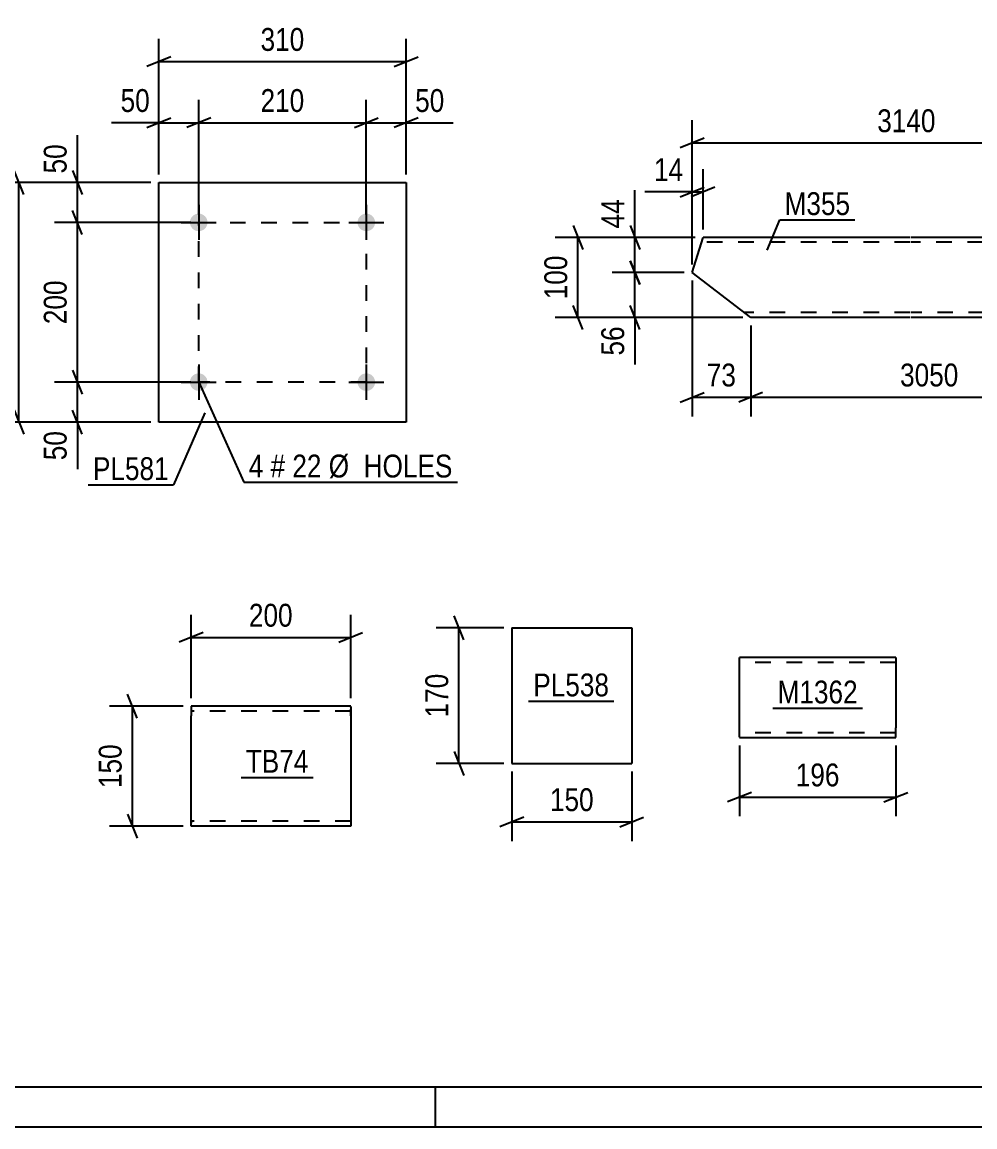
# Model space of a CAD drawing. Header units: millimetres. Extents: x 0 to 841, y 0 to 594.
# Drawn here: x 159.2 to 278.6, y 0 to 138.3 of the extents above; entities that cross this region are included whole.
import ezdxf

# ---------------------------------------------------------------- set-up
doc = ezdxf.new("R2010")
doc.units = ezdxf.units.MM
doc.linetypes.add('DXK_LINE_DOT2', pattern=[3.9198, 1.9599, -1.9599])
doc.styles.add('Arial Narrow', font='ARIALN.TTF', dxfattribs={"height": 0.2})

# ---------------------------------------------------------------- blocks, each defined once
blk = doc.blocks.new('Unknown-318889060-1133')
at = {"color": 5, "linetype": 'Continuous'}
for p, q in [((5, 5), (836, 5)), ((211, 0), (211, 5)), ((0, 0), (841, 0))]:
    blk.add_line(p, q, dxfattribs=at)
blk = doc.blocks.new('Part-318889060-3071 - 3056')
at = {"color": 2, "linetype": 'Continuous'}
for p, q in [((180.39, 52.67), (180.39, 51.47)), ((200.39, 52.67), (180.39, 52.67)), ((200.39, 52.58), (200.39, 52.67)), ((200.39, 52.58), (200.39, 51.47)), ((180.39, 38.41), (180.39, 51.47)), ((200.39, 51.47), (200.39, 37.67)), ((180.39, 37.76), (180.39, 38.41)), ((180.39, 37.67), (180.39, 37.76)), ((200.39, 37.67), (180.39, 37.67))]:
    blk.add_line(p, q, dxfattribs=at)
at = {"color": 7, "linetype": 'DXK_LINE_DOT2'}
for p, q in [((200.39, 52.07), (180.39, 52.07)), ((200.39, 51.47), (200.39, 52.32)), ((180.39, 38.41), (180.39, 38.02)), ((180.39, 38.27), (180.39, 38.31)), ((200.39, 38.27), (180.39, 38.27)), ((200.39, 38.27), (200.39, 38.31))]:
    blk.add_line(p, q, dxfattribs=at)
blk = doc.blocks.new('Part-318889060-3113 - 3099')
at = {"color": 2, "linetype": 'Continuous'}
for p, q in [((220.6, 62.51), (220.6, 45.51)), ((220.6, 62.51), (235.6, 62.51)), ((235.6, 62.51), (235.6, 45.51)), ((220.6, 45.51), (235.6, 45.51))]:
    blk.add_line(p, q, dxfattribs=at)
blk = doc.blocks.new('Part-318889060-7652 - 7648')
at = {"color": 2, "linetype": 'Continuous'}
for p, q in [((268.71, 58.76), (249.1, 58.76)), ((249.1, 48.85), (249.1, 58.76)), ((268.71, 58.76), (268.71, 49.96)), ((268.71, 48.76), (268.71, 49.96)), ((249.1, 48.85), (249.1, 48.76)), ((249.1, 48.76), (268.71, 48.76))]:
    blk.add_line(p, q, dxfattribs=at)
at = {"color": 7, "linetype": 'DXK_LINE_DOT2'}
for p, q in [((268.71, 58.16), (249.1, 58.16)), ((249.1, 49.36), (249.1, 49.41)), ((268.71, 49.36), (249.1, 49.36)), ((268.71, 49.41), (268.71, 49.73)), ((268.71, 49.36), (268.71, 49.41))]:
    blk.add_line(p, q, dxfattribs=at)
blk = doc.blocks.new('Bolt-318889060-7707 - 7668')
at = {"linetype": 'Continuous'}
for points in [[(182.45, 93.26, -1), (180.25, 93.26, -1)], [(203.45, 93.26, -1), (201.25, 93.26, -1)]]:
    blk.add_hatch(color=1, dxfattribs=at).paths.add_polyline_path(points)
at = {"color": 1, "linetype": 'Continuous'}
for p, q in [((181.35, 95.46), (181.35, 91.06)), ((202.35, 95.46), (202.35, 91.06)), ((179.15, 93.26), (183.55, 93.26)), ((200.15, 93.26), (204.55, 93.26))]:
    blk.add_line(p, q, dxfattribs=at)
blk = doc.blocks.new('Part-318889060-7674 - 7668')
at = {"color": 2, "linetype": 'Continuous'}
for p, q in [((176.35, 88.26), (176.35, 118.26)), ((176.35, 118.26), (207.35, 118.26)), ((207.35, 118.26), (207.35, 88.26)), ((207.35, 88.26), (176.35, 88.26))]:
    blk.add_line(p, q, dxfattribs=at)
blk = doc.blocks.new('Bolt-318889060-7712 - 7668')
at = {"linetype": 'Continuous'}
for points in [[(182.45, 113.26, -1), (180.25, 113.26, -1)], [(203.45, 113.26, -1), (201.25, 113.26, -1)]]:
    blk.add_hatch(color=1, dxfattribs=at).paths.add_polyline_path(points)
at = {"color": 1, "linetype": 'Continuous'}
for p, q in [((181.35, 115.46), (181.35, 111.06)), ((202.35, 115.46), (202.35, 111.06)), ((179.15, 113.26), (183.55, 113.26)), ((200.15, 113.26), (204.55, 113.26))]:
    blk.add_line(p, q, dxfattribs=at)
blk = doc.blocks.new('Part-318889060-15916 - 15915')
at = {"color": 2, "linetype": 'Continuous'}
for p, q in [((243.17, 106.97), (244.54, 111.37)), ((270.51, 111.37), (244.54, 111.37)), ((290.61, 111.37), (270.61, 111.37)), ((296.89, 106.58), (290.61, 111.37)), ((250.51, 101.37), (243.17, 106.97)), ((296.89, 106.58), (295.27, 101.37)), ((270.51, 101.37), (250.51, 101.37)), ((295.27, 101.37), (270.61, 101.37))]:
    blk.add_line(p, q, dxfattribs=at)
at = {"color": 7, "linetype": 'DXK_LINE_DOT2'}
for p, q in [((270.51, 110.77), (244.35, 110.77)), ((291.4, 110.77), (270.61, 110.77)), ((270.51, 101.97), (249.72, 101.97)), ((295.46, 101.97), (270.61, 101.97))]:
    blk.add_line(p, q, dxfattribs=at)
blk = doc.blocks.new('Rectangle-318889060-7821 - 7668')
at = {"color": 1, "linetype": 'DXK_LINE_DOT2'}
blk.add_lwpolyline([(181.35, 113.26), (202.35, 113.26), (202.35, 93.26), (181.35, 93.26), (181.35, 113.26)], close=True, dxfattribs=at)
blk = doc.blocks.new('StraightDimension-318889060-3084 - 3056')
at = {"color": 7, "linetype": 'Continuous'}
for p, q in [((180.39, 53.67), (180.39, 64.14)), ((200.39, 53.67), (200.39, 64.14)), ((181.89, 61.89), (178.89, 60.69)), ((180.39, 61.29), (200.39, 61.29)), ((198.89, 60.69), (201.89, 61.89))]:
    blk.add_line(p, q, dxfattribs=at)
at = {"color": 0}
blk.add_wipeout([(193.73, 62.04), (193.73, 66.24), (187.04, 66.24), (187.04, 62.04)], dxfattribs=at)
at = {"color": 3, "style": 'Arial Narrow'}
blk.add_text('200', height=2.863, dxfattribs=at).set_placement((187.64, 62.64))
blk = doc.blocks.new('StraightDimension-318889060-3073 - 3056')
at = {"color": 7, "linetype": 'Continuous'}
for p, q in [((173.64, 51.17), (172.44, 54.17)), ((179.39, 52.67), (170.19, 52.67)), ((173.04, 37.67), (173.04, 52.67)), ((172.44, 39.17), (173.64, 36.17)), ((179.39, 37.67), (170.19, 37.67))]:
    blk.add_line(p, q, dxfattribs=at)
at = {"color": 0}
blk.add_wipeout([(172.29, 48.51), (168.09, 48.51), (168.09, 41.83), (172.29, 41.83)], dxfattribs=at)
at = {"color": 3, "style": 'Arial Narrow'}
blk.add_text('150', height=2.863, rotation=90.0002, dxfattribs=at).set_placement((171.69, 42.43))
blk = doc.blocks.new('StraightDimension-318889060-3115 - 3099')
at = {"color": 7, "linetype": 'Continuous'}
for p, q in [((220.6, 44.51), (220.6, 35.79)), ((235.6, 44.51), (235.6, 35.79)), ((222.1, 38.79), (219.1, 37.59)), ((234.1, 37.59), (237.1, 38.79)), ((220.6, 38.19), (235.6, 38.19))]:
    blk.add_line(p, q, dxfattribs=at)
at = {"color": 0}
blk.add_wipeout([(231.45, 38.94), (231.45, 43.14), (224.76, 43.14), (224.76, 38.94)], dxfattribs=at)
at = {"color": 3, "style": 'Arial Narrow'}
blk.add_text('150', height=2.863, dxfattribs=at).set_placement((225.36, 39.54))
blk = doc.blocks.new('StraightDimension-318889060-3126 - 3099')
at = {"color": 7, "linetype": 'Continuous'}
for p, q in [((214.56, 61.01), (213.36, 64.01)), ((219.6, 62.51), (211.11, 62.51)), ((213.96, 45.51), (213.96, 62.51)), ((213.36, 47.01), (214.56, 44.01)), ((219.6, 45.51), (211.11, 45.51))]:
    blk.add_line(p, q, dxfattribs=at)
at = {"color": 0}
blk.add_wipeout([(213.21, 57.35), (209.01, 57.35), (209.01, 50.67), (213.21, 50.67)], dxfattribs=at)
at = {"color": 3, "style": 'Arial Narrow'}
blk.add_text('170', height=2.863, rotation=90.0002, dxfattribs=at).set_placement((212.61, 51.27))
blk = doc.blocks.new('StraightDimension-318889060-7654 - 7648')
at = {"color": 7, "linetype": 'Continuous'}
for p, q in [((249.1, 47.76), (249.1, 38.89)), ((268.71, 47.76), (268.71, 38.89)), ((250.6, 41.89), (247.6, 40.69)), ((267.21, 40.69), (270.21, 41.89)), ((249.1, 41.29), (268.71, 41.29))]:
    blk.add_line(p, q, dxfattribs=at)
at = {"color": 0}
blk.add_wipeout([(262.25, 42.04), (262.25, 46.24), (255.56, 46.24), (255.56, 42.04)], dxfattribs=at)
at = {"color": 3, "style": 'Arial Narrow'}
blk.add_text('196', height=2.863, dxfattribs=at).set_placement((256.16, 42.64))
blk = doc.blocks.new('StraightDimension-318889060-7727 - 7668')
at = {"color": 7, "linetype": 'Continuous'}
for p, q in [((166.75, 111.76), (165.55, 114.76)), ((180.35, 113.26), (163.3, 113.26)), ((166.15, 93.26), (166.15, 113.26)), ((165.55, 94.76), (166.75, 91.76)), ((180.35, 93.26), (163.3, 93.26))]:
    blk.add_line(p, q, dxfattribs=at)
at = {"color": 0}
blk.add_wipeout([(165.4, 106.61), (161.2, 106.61), (161.2, 99.92), (165.4, 99.92)], dxfattribs=at)
at = {"color": 3, "style": 'Arial Narrow'}
blk.add_text('200', height=2.863, rotation=90.0002, dxfattribs=at).set_placement((164.8, 100.52))
blk = doc.blocks.new('StraightDimension-318889060-7743 - 7668')
at = {"color": 7, "linetype": 'Continuous'}
for p, q in [((165.55, 94.76), (166.75, 91.76)), ((180.35, 93.26), (163.3, 93.26)), ((166.15, 88.26), (166.15, 93.26)), ((166.75, 86.76), (165.55, 89.76)), ((175.35, 88.26), (163.3, 88.26)), ((166.15, 88.26), (166.15, 82.36)), ((166.15, 88.26), (166.15, 82.36))]:
    blk.add_line(p, q, dxfattribs=at)
at = {"color": 0}
blk.add_wipeout([(165.4, 87.74), (161.2, 87.74), (161.2, 82.88), (165.4, 82.88)], dxfattribs=at)
at = {"color": 3, "style": 'Arial Narrow'}
blk.add_text('50', height=2.863, rotation=90.0002, dxfattribs=at).set_placement((164.8, 83.48))
blk = doc.blocks.new('StraightDimension-318889060-7757 - 7668')
at = {"color": 7, "linetype": 'Continuous'}
for p, q in [((159.43, 116.76), (158.23, 119.76)), ((175.35, 118.26), (155.98, 118.26)), ((158.83, 88.26), (158.83, 118.26)), ((158.23, 89.76), (159.43, 86.76)), ((175.35, 88.26), (155.98, 88.26))]:
    blk.add_line(p, q, dxfattribs=at)
at = {"color": 0}
blk.add_wipeout([(158.08, 106.6), (153.88, 106.6), (153.88, 99.92), (158.08, 99.92)], dxfattribs=at)
at = {"color": 3, "style": 'Arial Narrow'}
blk.add_text('300', height=2.863, rotation=90.0002, dxfattribs=at).set_placement((157.48, 100.52))
blk = doc.blocks.new('StraightDimension-318889060-7714 - 7668')
at = {"color": 7, "linetype": 'Continuous'}
for p, q in [((166.15, 118.26), (166.15, 124.17)), ((166.15, 118.26), (166.15, 124.17)), ((165.55, 119.76), (166.75, 116.76)), ((175.35, 118.26), (163.3, 118.26)), ((166.15, 113.26), (166.15, 118.26)), ((166.75, 111.76), (165.55, 114.76)), ((180.35, 113.26), (163.3, 113.26))]:
    blk.add_line(p, q, dxfattribs=at)
at = {"color": 0}
blk.add_wipeout([(165.4, 123.64), (161.2, 123.64), (161.2, 118.79), (165.4, 118.79)], dxfattribs=at)
at = {"color": 3, "style": 'Arial Narrow'}
blk.add_text('50', height=2.863, rotation=90.0002, dxfattribs=at).set_placement((164.8, 119.39))
blk = doc.blocks.new('StraightDimension-318889060-7768 - 7668')
at = {"color": 7, "linetype": 'Continuous'}
for p, q in [((176.35, 119.26), (176.35, 136.24)), ((207.35, 119.26), (207.35, 136.24)), ((177.85, 133.99), (174.85, 132.79)), ((176.35, 133.39), (207.35, 133.39)), ((205.85, 132.79), (208.85, 133.99))]:
    blk.add_line(p, q, dxfattribs=at)
at = {"color": 0}
blk.add_wipeout([(195.19, 134.14), (195.19, 138.34), (188.5, 138.34), (188.5, 134.14)], dxfattribs=at)
at = {"color": 3, "style": 'Arial Narrow'}
blk.add_text('310', height=2.863, dxfattribs=at).set_placement((189.1, 134.74))
blk = doc.blocks.new('StraightDimension-318889060-7779 - 7668')
at = {"color": 7, "linetype": 'Continuous'}
for p, q in [((176.35, 119.26), (176.35, 128.59)), ((181.35, 114.26), (181.35, 128.59)), ((174.85, 125.14), (177.85, 126.34)), ((182.85, 126.34), (179.85, 125.14)), ((176.35, 125.74), (170.44, 125.74)), ((176.35, 125.74), (170.44, 125.74)), ((176.35, 125.74), (181.35, 125.74))]:
    blk.add_line(p, q, dxfattribs=at)
at = {"color": 0}
blk.add_wipeout([(175.82, 126.49), (175.82, 130.69), (170.96, 130.69), (170.96, 126.49)], dxfattribs=at)
at = {"color": 3, "style": 'Arial Narrow'}
blk.add_text('50', height=2.863, dxfattribs=at).set_placement((171.56, 127.09))
blk = doc.blocks.new('StraightDimension-318889060-7792 - 7668')
at = {"color": 7, "linetype": 'Continuous'}
for p, q in [((181.35, 114.26), (181.35, 128.59)), ((202.35, 114.26), (202.35, 128.59)), ((182.85, 126.34), (179.85, 125.14)), ((200.85, 125.14), (203.85, 126.34)), ((181.35, 125.74), (202.35, 125.74))]:
    blk.add_line(p, q, dxfattribs=at)
at = {"color": 0}
blk.add_wipeout([(195.19, 126.49), (195.19, 130.69), (188.5, 130.69), (188.5, 126.49)], dxfattribs=at)
at = {"color": 3, "style": 'Arial Narrow'}
blk.add_text('210', height=2.863, dxfattribs=at).set_placement((189.1, 127.09))
blk = doc.blocks.new('StraightDimension-318889060-7808 - 7668')
at = {"color": 7, "linetype": 'Continuous'}
for p, q in [((202.35, 114.26), (202.35, 128.59)), ((207.35, 119.26), (207.35, 128.59)), ((200.85, 125.14), (203.85, 126.34)), ((208.85, 126.34), (205.85, 125.14)), ((202.35, 125.74), (207.35, 125.74)), ((207.35, 125.74), (213.25, 125.74)), ((207.35, 125.74), (213.25, 125.74))]:
    blk.add_line(p, q, dxfattribs=at)
at = {"color": 0}
blk.add_wipeout([(212.73, 126.49), (212.73, 130.69), (207.87, 130.69), (207.87, 126.49)], dxfattribs=at)
at = {"color": 3, "style": 'Arial Narrow'}
blk.add_text('50', height=2.863, dxfattribs=at).set_placement((208.47, 127.09))
blk = doc.blocks.new('StraightDimension-318889060-16139 - 15915')
at = {"color": 7, "linetype": 'Continuous'}
for p, q in [((243.17, 107.97), (243.17, 119.93)), ((244.54, 112.37), (244.54, 119.93)), ((241.67, 116.48), (244.67, 117.68)), ((246.04, 117.68), (243.04, 116.48)), ((243.17, 117.08), (237.26, 117.08)), ((243.17, 117.08), (237.26, 117.08)), ((243.17, 117.08), (244.54, 117.08))]:
    blk.add_line(p, q, dxfattribs=at)
at = {"color": 0}
blk.add_wipeout([(242.64, 117.83), (242.64, 122.03), (237.79, 122.03), (237.79, 117.83)], dxfattribs=at)
at = {"color": 3, "style": 'Arial Narrow'}
blk.add_text('14', height=2.863, dxfattribs=at).set_placement((238.39, 118.43))
blk = doc.blocks.new('StraightDimension-318889060-16151 - 15915')
at = {"color": 7, "linetype": 'Continuous'}
for p, q in [((236.01, 111.37), (236.01, 117.28)), ((236.01, 111.37), (236.01, 117.28)), ((235.41, 112.87), (236.61, 109.87)), ((243.54, 111.37), (233.16, 111.37)), ((236.01, 106.97), (236.01, 111.37)), ((236.61, 105.47), (235.41, 108.47)), ((242.17, 106.97), (233.16, 106.97))]:
    blk.add_line(p, q, dxfattribs=at)
at = {"color": 0}
blk.add_wipeout([(235.26, 116.75), (231.06, 116.75), (231.06, 111.9), (235.26, 111.9)], dxfattribs=at)
at = {"color": 3, "style": 'Arial Narrow'}
blk.add_text('44', height=2.863, rotation=90.0002, dxfattribs=at).set_placement((234.66, 112.5))
blk = doc.blocks.new('StraightDimension-318889060-16152 - 15915')
at = {"color": 7, "linetype": 'Continuous'}
for p, q in [((235.41, 108.47), (236.61, 105.47)), ((242.17, 106.97), (233.16, 106.97)), ((236.01, 101.37), (236.01, 106.97)), ((236.61, 99.87), (235.41, 102.87)), ((249.51, 101.37), (233.16, 101.37)), ((236.01, 101.37), (236.01, 95.47)), ((236.01, 101.37), (236.01, 95.47))]:
    blk.add_line(p, q, dxfattribs=at)
at = {"color": 0}
blk.add_wipeout([(235.26, 100.85), (231.06, 100.85), (231.06, 95.99), (235.26, 95.99)], dxfattribs=at)
at = {"color": 3, "style": 'Arial Narrow'}
blk.add_text('56', height=2.863, rotation=90.0002, dxfattribs=at).set_placement((234.66, 96.59))
blk = doc.blocks.new('StraightDimension-318889060-16159 - 15915')
at = {"color": 7, "linetype": 'Continuous'}
for p, q in [((243.17, 107.97), (243.17, 126.06)), ((296.89, 107.58), (296.89, 126.06)), ((244.67, 123.81), (241.67, 122.61)), ((243.17, 123.21), (296.89, 123.21)), ((295.39, 122.61), (298.39, 123.81))]:
    blk.add_line(p, q, dxfattribs=at)
at = {"color": 0}
blk.add_wipeout([(274.29, 123.96), (274.29, 128.16), (265.77, 128.16), (265.77, 123.96)], dxfattribs=at)
at = {"color": 3, "style": 'Arial Narrow'}
blk.add_text('3140', height=2.863, dxfattribs=at).set_placement((266.37, 124.56))
blk = doc.blocks.new('StraightDimension-318889060-16691 - 15915')
at = {"color": 7, "linetype": 'Continuous'}
for p, q in [((228.27, 112.87), (229.47, 109.87)), ((243.54, 111.37), (226.02, 111.37)), ((228.87, 101.37), (228.87, 111.37)), ((229.47, 99.87), (228.27, 102.87)), ((249.51, 101.37), (226.02, 101.37))]:
    blk.add_line(p, q, dxfattribs=at)
at = {"color": 0}
blk.add_wipeout([(228.12, 109.71), (223.92, 109.71), (223.92, 103.03), (228.12, 103.03)], dxfattribs=at)
at = {"color": 3, "style": 'Arial Narrow'}
blk.add_text('100', height=2.863, rotation=90.0002, dxfattribs=at).set_placement((227.52, 103.63))
blk = doc.blocks.new('StraightDimension-318889060-16723 - 15915')
at = {"color": 7, "linetype": 'Continuous'}
for p, q in [((250.51, 100.37), (250.51, 88.97)), ((295.27, 100.37), (295.27, 88.97)), ((252.01, 91.97), (249.01, 90.77)), ((250.51, 91.37), (295.27, 91.37)), ((293.77, 90.77), (296.77, 91.97))]:
    blk.add_line(p, q, dxfattribs=at)
at = {"color": 0}
blk.add_wipeout([(277.15, 92.12), (277.15, 96.32), (268.63, 96.32), (268.63, 92.12)], dxfattribs=at)
at = {"color": 3, "style": 'Arial Narrow'}
blk.add_text('3050', height=2.863, dxfattribs=at).set_placement((269.23, 92.72))
blk = doc.blocks.new('StraightDimension-318889060-16724 - 15915')
at = {"color": 7, "linetype": 'Continuous'}
for p, q in [((243.17, 105.97), (243.17, 88.97)), ((250.51, 100.37), (250.51, 88.97)), ((241.67, 90.77), (244.67, 91.97)), ((243.17, 91.37), (250.51, 91.37)), ((252.01, 91.97), (249.01, 90.77))]:
    blk.add_line(p, q, dxfattribs=at)
at = {"color": 0}
blk.add_wipeout([(249.27, 92.12), (249.27, 96.32), (244.41, 96.32), (244.41, 92.12)], dxfattribs=at)
at = {"color": 3, "style": 'Arial Narrow'}
blk.add_text('73', height=2.863, dxfattribs=at).set_placement((245.01, 92.72))
blk = doc.blocks.new('Mark-318889060-3069 - 3056')
at = {"color": 0}
blk.add_wipeout([(195.1, 44.35), (195.1, 47.35), (187.25, 47.35), (187.25, 44.35)], dxfattribs=at)
blk.add_wipeout([(195.1, 44.35), (195.1, 47.35), (187.25, 47.35), (187.25, 44.35)], dxfattribs=at)
at = {"color": 30, "linetype": 'Continuous'}
blk.add_line((186.65, 43.75), (195.7, 43.75), dxfattribs=at)
at = {"color": 3, "style": 'Arial Narrow'}
blk.add_text('TB74', height=2.863, dxfattribs=at).set_placement((187.25, 44.35))
blk = doc.blocks.new('Mark-318889060-3111 - 3099')
at = {"color": 0}
blk.add_wipeout([(232.77, 53.91), (232.77, 56.91), (223.27, 56.91), (223.27, 53.91)], dxfattribs=at)
blk.add_wipeout([(232.77, 53.91), (232.77, 56.91), (223.27, 56.91), (223.27, 53.91)], dxfattribs=at)
at = {"color": 30, "linetype": 'Continuous'}
blk.add_line((222.67, 53.31), (233.37, 53.31), dxfattribs=at)
at = {"color": 3, "style": 'Arial Narrow'}
blk.add_text('PL538', height=2.863, dxfattribs=at).set_placement((223.27, 53.91))
blk = doc.blocks.new('Mark-318889060-7650 - 7648')
at = {"color": 0}
blk.add_wipeout([(263.93, 53.02), (263.93, 56.02), (253.88, 56.02), (253.88, 53.02)], dxfattribs=at)
blk.add_wipeout([(263.93, 53.02), (263.93, 56.02), (253.88, 56.02), (253.88, 53.02)], dxfattribs=at)
at = {"color": 30, "linetype": 'Continuous'}
blk.add_line((253.28, 52.42), (264.53, 52.42), dxfattribs=at)
at = {"color": 3, "style": 'Arial Narrow'}
blk.add_text('M1362', height=2.863, dxfattribs=at).set_placement((253.88, 53.02))
blk = doc.blocks.new('MarkSet-318889060-7868 - 7668')
at = {"color": 0}
for points in [[(189.45, 81.32), (189.45, 84.32), (187.62, 84.32), (187.62, 81.32)], [(192.18, 81.32), (192.18, 84.32), (190.35, 84.32), (190.35, 81.32)], [(196.74, 81.32), (196.74, 84.32), (193.08, 84.32), (193.08, 81.32)], [(213.16, 81.32), (213.16, 84.32), (197.64, 84.32), (197.64, 81.32)]]:
    blk.add_wipeout(points, dxfattribs=at)
for points in [[(189.45, 81.32), (189.45, 84.32), (187.62, 84.32), (187.62, 81.32)], [(192.18, 81.32), (192.18, 84.32), (190.35, 84.32), (190.35, 81.32)], [(196.74, 81.32), (196.74, 84.32), (193.08, 84.32), (193.08, 81.32)], [(213.16, 81.32), (213.16, 84.32), (197.64, 84.32), (197.64, 81.32)]]:
    blk.add_wipeout(points, dxfattribs=at)
at = {"color": 7, "linetype": 'Continuous'}
for p, q in [((181.35, 93.26), (187.02, 80.72)), ((187.02, 80.72), (213.76, 80.72))]:
    blk.add_line(p, q, dxfattribs=at)
at = {"color": 3, "style": 'Arial Narrow'}
for s, height, p in [('4', 2.86, (187.62, 81.32)), ('#', 2.86, (190.35, 81.32)), ('22', 2.863, (193.08, 81.32)), ('Ø  HOLES', 2.863, (197.64, 81.32))]:
    blk.add_text(s, height=height, dxfattribs=at).set_placement(p)
blk = doc.blocks.new('Mark-318889060-7670 - 7668')
at = {"color": 0}
blk.add_wipeout([(177.6, 80.99), (177.6, 83.99), (168.1, 83.99), (168.1, 80.99)], dxfattribs=at)
blk.add_wipeout([(177.6, 80.99), (177.6, 83.99), (168.1, 83.99), (168.1, 80.99)], dxfattribs=at)
at = {"color": 30, "linetype": 'Continuous'}
for p in [(182.13, 89.41), (167.5, 80.39)]:
    blk.add_line(p, (178.2, 80.39), dxfattribs=at)
at = {"color": 3, "style": 'Arial Narrow'}
blk.add_text('PL581', height=2.863, dxfattribs=at).set_placement((168.1, 80.99))
blk = doc.blocks.new('Mark-318889060-16175 - 15915')
at = {"color": 0}
blk.add_wipeout([(262.98, 114.18), (262.98, 117.18), (254.76, 117.18), (254.76, 114.18)], dxfattribs=at)
blk.add_wipeout([(262.98, 114.18), (262.98, 117.18), (254.76, 117.18), (254.76, 114.18)], dxfattribs=at)
at = {"color": 30, "linetype": 'Continuous'}
for p, q in [((252.56, 109.8), (254.16, 113.58)), ((254.16, 113.58), (263.58, 113.58))]:
    blk.add_line(p, q, dxfattribs=at)
at = {"color": 3, "style": 'Arial Narrow'}
blk.add_text('M355', height=2.863, dxfattribs=at).set_placement((254.76, 114.18))

msp = doc.modelspace()

# ---------------------------------------------------------------- block references
for name in ['Unknown-318889060-1133', 'Part-318889060-7674 - 7668', 'Bolt-318889060-7712 - 7668', 'Rectangle-318889060-7821 - 7668', 'Part-318889060-15916 - 15915', 'Bolt-318889060-7707 - 7668', 'Part-318889060-3113 - 3099', 'Part-318889060-7652 - 7648', 'Part-318889060-3071 - 3056']:
    msp.add_blockref(name, (0, 0))

# ---------------------------------------------------------------- next in the draw order: block references
for name in ['StraightDimension-318889060-16139 - 15915', 'StraightDimension-318889060-7727 - 7668', 'MarkSet-318889060-7868 - 7668', 'StraightDimension-318889060-3084 - 3056', 'Mark-318889060-3111 - 3099', 'Mark-318889060-7650 - 7648', 'Mark-318889060-3069 - 3056', 'StraightDimension-318889060-7654 - 7648', 'StraightDimension-318889060-3115 - 3099']:
    msp.add_blockref(name, (0, 0))

# ---------------------------------------------------------------- next in the draw order: block references
for name in ['StraightDimension-318889060-16151 - 15915', 'StraightDimension-318889060-7743 - 7668', 'StraightDimension-318889060-3126 - 3099', 'StraightDimension-318889060-3073 - 3056']:
    msp.add_blockref(name, (0, 0))

# ---------------------------------------------------------------- next in the draw order: block references
for name in ['StraightDimension-318889060-7757 - 7668', 'StraightDimension-318889060-16152 - 15915']:
    msp.add_blockref(name, (0, 0))

# ---------------------------------------------------------------- next in the draw order: block references
for name in ['StraightDimension-318889060-16159 - 15915', 'StraightDimension-318889060-7714 - 7668', 'Mark-318889060-7670 - 7668']:
    msp.add_blockref(name, (0, 0))

# ---------------------------------------------------------------- next in the draw order: block references
for name in ['StraightDimension-318889060-7768 - 7668', 'Mark-318889060-16175 - 15915', 'StraightDimension-318889060-16691 - 15915']:
    msp.add_blockref(name, (0, 0))

# ---------------------------------------------------------------- next in the draw order: block references
for name in ['StraightDimension-318889060-7779 - 7668', 'StraightDimension-318889060-16723 - 15915']:
    msp.add_blockref(name, (0, 0))

# ---------------------------------------------------------------- next in the draw order: block references
for name in ['StraightDimension-318889060-7792 - 7668', 'StraightDimension-318889060-16724 - 15915']:
    msp.add_blockref(name, (0, 0))

# ---------------------------------------------------------------- next in the draw order: block references
msp.add_blockref('StraightDimension-318889060-7808 - 7668', (0, 0))

doc.saveas('drawing.dxf')
